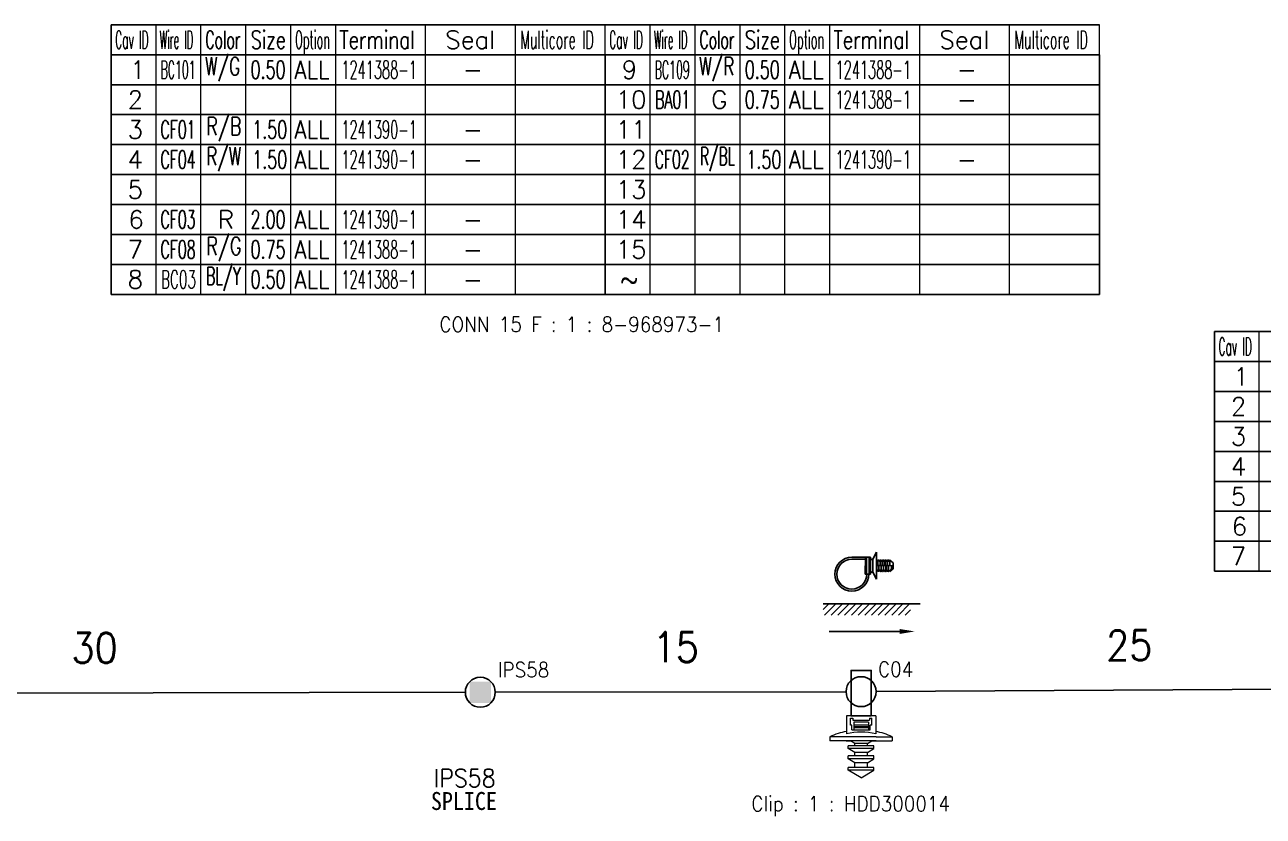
# Model space of a CAD drawing. Header units: inches. Extents: x 47316 to 59086, y 3141 to 11743.
# Drawn here: x 51685.7 to 51892.4, y 8602.1 to 8734.2 of the extents above; entities that cross this region are included whole.
import ezdxf

# ---------------------------------------------------------------- set-up
doc = ezdxf.new("R2010")
doc.units = ezdxf.units.IN
doc.header["$MEASUREMENT"] = 0
doc.layers.add('0Filament', color=7, linetype='Continuous', lineweight=20)
doc.styles.get("Standard").update_dxf_attribs({"font": ''})
doc.styles.get('Standard').set_extended_font_data('SimSun')
doc.linetypes.add('_VH_OTCON', pattern='A,0.0001,[7,VeSys.shx,S=0.1,R=0,X=0,Y=0],-0.4,[7,VeSys.shx,S=0.1,R=0,X=0,Y=0],-0.4,["X",Standard,S=1,R=0,X=-0.5,Y=-0.5],-0.0001,[7,VeSys.shx,S=0.1,R=0,X=0,Y=0],-0.4', length=1.2002)

msp = doc.modelspace()

# ---------------------------------------------------------------- linework, layer by layer
at = {"color": 0, "linetype": 'Continuous', "lineweight": -2}
for p, q in [((51700.08, 8734.2), (51865.08, 8734.2)), ((51700.08, 8729.2), (51700.08, 8734.2)), ((51700.08, 8729.2), (51865.08, 8729.2)), ((51884.28, 8683), (51966.78, 8683)), ((51884.28, 8678), (51884.28, 8683)), ((51884.28, 8678), (51966.78, 8678))]:
    msp.add_line(p, q, dxfattribs=at)
at = {"color": 7, "linetype": 'Continuous', "lineweight": 15}
for p, q in [((51707.58, 8729.2), (51707.58, 8734.2)), ((51715.08, 8729.2), (51715.08, 8734.2)), ((51722.58, 8729.2), (51722.58, 8734.2)), ((51730.08, 8729.2), (51730.08, 8734.2)), ((51737.58, 8729.2), (51737.58, 8734.2)), ((51752.58, 8729.2), (51752.58, 8734.2)), ((51767.58, 8729.2), (51767.58, 8734.2)), ((51782.58, 8729.2), (51782.58, 8734.2)), ((51790.08, 8729.2), (51790.08, 8734.2)), ((51797.58, 8729.2), (51797.58, 8734.2)), ((51805.08, 8729.2), (51805.08, 8734.2)), ((51812.58, 8729.2), (51812.58, 8734.2)), ((51820.08, 8729.2), (51820.08, 8734.2)), ((51835.08, 8729.2), (51835.08, 8734.2)), ((51850.08, 8729.2), (51850.08, 8734.2)), ((51865.08, 8729.2), (51865.08, 8734.2)), ((51891.78, 8678), (51891.78, 8683))]:
    msp.add_line(p, q, dxfattribs=at)
at = {"color": 102, "linetype": 'Continuous', "lineweight": 15}
for p, q in [((51707.58, 8724.2), (51707.58, 8729.2)), ((51715.08, 8724.2), (51715.08, 8729.2)), ((51722.58, 8724.2), (51722.58, 8729.2)), ((51730.08, 8724.2), (51730.08, 8729.2)), ((51737.58, 8724.2), (51737.58, 8729.2)), ((51752.58, 8724.2), (51752.58, 8729.2)), ((51767.58, 8724.2), (51767.58, 8729.2)), ((51790.08, 8724.2), (51790.08, 8729.2)), ((51797.58, 8724.2), (51797.58, 8729.2)), ((51805.08, 8724.2), (51805.08, 8729.2)), ((51812.58, 8724.2), (51812.58, 8729.2)), ((51820.08, 8724.2), (51820.08, 8729.2)), ((51835.08, 8724.2), (51835.08, 8729.2)), ((51850.08, 8724.2), (51850.08, 8729.2)), ((51707.58, 8719.2), (51707.58, 8724.2)), ((51715.08, 8719.2), (51715.08, 8724.2)), ((51722.58, 8719.2), (51722.58, 8724.2)), ((51730.08, 8719.2), (51730.08, 8724.2)), ((51737.58, 8719.2), (51737.58, 8724.2)), ((51752.58, 8719.2), (51752.58, 8724.2)), ((51767.58, 8719.2), (51767.58, 8724.2)), ((51790.08, 8719.2), (51790.08, 8724.2)), ((51797.58, 8719.2), (51797.58, 8724.2)), ((51805.08, 8719.2), (51805.08, 8724.2)), ((51812.58, 8719.2), (51812.58, 8724.2)), ((51820.08, 8719.2), (51820.08, 8724.2)), ((51835.08, 8719.2), (51835.08, 8724.2)), ((51850.08, 8719.2), (51850.08, 8724.2)), ((51707.58, 8714.2), (51707.58, 8719.2)), ((51715.08, 8714.2), (51715.08, 8719.2)), ((51722.58, 8714.2), (51722.58, 8719.2)), ((51730.08, 8714.2), (51730.08, 8719.2)), ((51737.58, 8714.2), (51737.58, 8719.2)), ((51752.58, 8714.2), (51752.58, 8719.2)), ((51767.58, 8714.2), (51767.58, 8719.2)), ((51790.08, 8714.2), (51790.08, 8719.2)), ((51797.58, 8714.2), (51797.58, 8719.2)), ((51805.08, 8714.2), (51805.08, 8719.2)), ((51812.58, 8714.2), (51812.58, 8719.2)), ((51820.08, 8714.2), (51820.08, 8719.2)), ((51835.08, 8714.2), (51835.08, 8719.2)), ((51850.08, 8714.2), (51850.08, 8719.2)), ((51707.58, 8709.2), (51707.58, 8714.2)), ((51715.08, 8709.2), (51715.08, 8714.2)), ((51722.58, 8709.2), (51722.58, 8714.2)), ((51730.08, 8709.2), (51730.08, 8714.2)), ((51737.58, 8709.2), (51737.58, 8714.2)), ((51752.58, 8709.2), (51752.58, 8714.2)), ((51767.58, 8709.2), (51767.58, 8714.2)), ((51790.08, 8709.2), (51790.08, 8714.2)), ((51797.58, 8709.2), (51797.58, 8714.2)), ((51805.08, 8709.2), (51805.08, 8714.2)), ((51812.58, 8709.2), (51812.58, 8714.2)), ((51820.08, 8709.2), (51820.08, 8714.2)), ((51835.08, 8709.2), (51835.08, 8714.2)), ((51850.08, 8709.2), (51850.08, 8714.2)), ((51707.58, 8704.2), (51707.58, 8709.2)), ((51715.08, 8704.2), (51715.08, 8709.2)), ((51722.58, 8704.2), (51722.58, 8709.2)), ((51730.08, 8704.2), (51730.08, 8709.2)), ((51737.58, 8704.2), (51737.58, 8709.2)), ((51752.58, 8704.2), (51752.58, 8709.2)), ((51767.58, 8704.2), (51767.58, 8709.2)), ((51790.08, 8704.2), (51790.08, 8709.2)), ((51797.58, 8704.2), (51797.58, 8709.2)), ((51805.08, 8704.2), (51805.08, 8709.2)), ((51812.58, 8704.2), (51812.58, 8709.2)), ((51820.08, 8704.2), (51820.08, 8709.2)), ((51835.08, 8704.2), (51835.08, 8709.2)), ((51850.08, 8704.2), (51850.08, 8709.2)), ((51707.58, 8699.2), (51707.58, 8704.2)), ((51715.08, 8699.2), (51715.08, 8704.2)), ((51722.58, 8699.2), (51722.58, 8704.2)), ((51730.08, 8699.2), (51730.08, 8704.2)), ((51737.58, 8699.2), (51737.58, 8704.2)), ((51752.58, 8699.2), (51752.58, 8704.2)), ((51767.58, 8699.2), (51767.58, 8704.2)), ((51790.08, 8699.2), (51790.08, 8704.2)), ((51797.58, 8699.2), (51797.58, 8704.2)), ((51805.08, 8699.2), (51805.08, 8704.2)), ((51812.58, 8699.2), (51812.58, 8704.2)), ((51820.08, 8699.2), (51820.08, 8704.2)), ((51835.08, 8699.2), (51835.08, 8704.2)), ((51850.08, 8699.2), (51850.08, 8704.2)), ((51707.58, 8694.2), (51707.58, 8699.2)), ((51715.08, 8694.2), (51715.08, 8699.2)), ((51722.58, 8694.2), (51722.58, 8699.2)), ((51730.08, 8694.2), (51730.08, 8699.2)), ((51737.58, 8694.2), (51737.58, 8699.2)), ((51752.58, 8694.2), (51752.58, 8699.2)), ((51767.58, 8694.2), (51767.58, 8699.2)), ((51790.08, 8694.2), (51790.08, 8699.2)), ((51797.58, 8694.2), (51797.58, 8699.2)), ((51805.08, 8694.2), (51805.08, 8699.2)), ((51812.58, 8694.2), (51812.58, 8699.2)), ((51820.08, 8694.2), (51820.08, 8699.2)), ((51835.08, 8694.2), (51835.08, 8699.2)), ((51850.08, 8694.2), (51850.08, 8699.2)), ((51707.58, 8689.2), (51707.58, 8694.2)), ((51715.08, 8689.2), (51715.08, 8694.2)), ((51722.58, 8689.2), (51722.58, 8694.2)), ((51730.08, 8689.2), (51730.08, 8694.2)), ((51737.58, 8689.2), (51737.58, 8694.2)), ((51752.58, 8689.2), (51752.58, 8694.2)), ((51767.58, 8689.2), (51767.58, 8694.2)), ((51790.08, 8689.2), (51790.08, 8694.2)), ((51797.58, 8689.2), (51797.58, 8694.2)), ((51805.08, 8689.2), (51805.08, 8694.2)), ((51812.58, 8689.2), (51812.58, 8694.2)), ((51820.08, 8689.2), (51820.08, 8694.2)), ((51835.08, 8689.2), (51835.08, 8694.2)), ((51850.08, 8689.2), (51850.08, 8694.2)), ((51891.78, 8673), (51891.78, 8678)), ((51891.78, 8668), (51891.78, 8673)), ((51891.78, 8663), (51891.78, 8668)), ((51891.78, 8658), (51891.78, 8663)), ((51891.78, 8653), (51891.78, 8658)), ((51891.78, 8648), (51891.78, 8653)), ((51891.78, 8643), (51891.78, 8648))]:
    msp.add_line(p, q, dxfattribs=at)
at = {"color": 0, "linetype": 'ByBlock', "lineweight": -2, "ltscale": 0.225}
for p, q in [((51826, 8645.33, 0), (51823.75, 8645.34, 0)), ((51826, 8645.01, 0), (51823.75, 8645.01, 0))]:
    msp.add_line(p, q, dxfattribs=at)
at = {"color": 0, "linetype": 'ByBlock', "lineweight": -2, "ltscale": 0.28}
for p, q in [((51825.99, 8642.53, 0), (51826, 8645.33, 0)), ((51826.2, 8642.53, 0), (51826.21, 8645.33, 0)), ((51826.66, 8642.53, 0), (51826.66, 8645.33, 0)), ((51826.87, 8642.53, 0), (51826.87, 8645.33, 0))]:
    msp.add_line(p, q, dxfattribs=at)
at = {"color": 0, "linetype": 'ByBlock', "lineweight": -2, "ltscale": 0.020837}
for p, q in [((51826.21, 8645.33, 0), (51826, 8645.33, 0)), ((51826.87, 8645.33, 0), (51826.66, 8645.33, 0)), ((51826.2, 8642.53, 0), (51825.99, 8642.53, 0)), ((51826.87, 8642.53, 0), (51826.66, 8642.53, 0))]:
    msp.add_line(p, q, dxfattribs=at)
at = {"color": 0, "linetype": 'ByBlock', "lineweight": -2, "ltscale": 0.045825}
for p, q in [((51826.66, 8645.33, 0), (51826.21, 8645.33, 0)), ((51826.66, 8642.53, 0), (51826.2, 8642.53, 0))]:
    msp.add_line(p, q, dxfattribs=at)
at = {"color": 0, "linetype": 'ByBlock', "lineweight": -2, "ltscale": 0.130887}
for p, q in [((51827.25, 8645.03, 0), (51827.87, 8646.18, 0)), ((51827.24, 8642.83, 0), (51827.86, 8641.68, 0))]:
    msp.add_line(p, q, dxfattribs=at)
at = {"color": 0, "linetype": 'ByBlock', "lineweight": -2, "ltscale": 0.422456}
msp.add_line((51827.87, 8646.18, 0), (51827.87, 8641.96, 0), dxfattribs=at)
at = {"color": 0, "linetype": 'ByBlock', "lineweight": -2, "ltscale": 0.01875}
for p, q in [((51826.87, 8644.95, 0), (51827.06, 8644.95, 0)), ((51827.25, 8645.03, 0), (51827.06, 8645.03, 0)), ((51826.87, 8642.92, 0), (51827.05, 8642.92, 0)), ((51826.87, 8642.92, 0), (51827.05, 8642.92, 0)), ((51827.24, 8642.83, 0), (51827.05, 8642.83, 0))]:
    msp.add_line(p, q, dxfattribs=at)
at = {"color": 0, "linetype": 'ByBlock', "lineweight": -2, "ltscale": 0.008542}
for p, q in [((51827.06, 8645.03, 0), (51827.06, 8644.95, 0)), ((51827.05, 8642.92, 0), (51827.05, 8642.83, 0))]:
    msp.add_line(p, q, dxfattribs=at)
at = {"color": 0, "linetype": 'ByBlock', "lineweight": -2, "ltscale": 0.206534}
msp.add_line((51827.25, 8645.03, 0), (51827.24, 8642.97, 0), dxfattribs=at)
at = {"color": 0, "linetype": 'ByBlock', "lineweight": -2, "ltscale": 0.026545}
msp.add_line((51828.07, 8644.69, 0), (51827.87, 8644.87, 0), dxfattribs=at)
at = {"color": 0, "linetype": 'ByBlock', "lineweight": -2, "ltscale": 0.034243}
msp.add_line((51827.87, 8644.78, 0), (51828.07, 8644.5, 0), dxfattribs=at)
at = {"color": 0, "linetype": 'ByBlock', "lineweight": -2, "ltscale": 0.02}
msp.add_line((51827.87, 8644.43, 0), (51828.07, 8644.43, 0), dxfattribs=at)
at = {"color": 0, "linetype": 'ByBlock', "lineweight": -2, "ltscale": 0.035001}
msp.add_line((51828.22, 8643.93, 0), (51827.87, 8643.93, 0), dxfattribs=at)
at = {"color": 0, "linetype": 'ByBlock', "lineweight": -2, "ltscale": 0.046455}
msp.add_line((51828.22, 8643.3, 0), (51827.87, 8642.99, 0), dxfattribs=at)
at = {"color": 0, "linetype": 'ByBlock', "lineweight": -2, "ltscale": 0.0925}
for p, q in [((51828.07, 8643.93, 0), (51828.07, 8644.85, 0)), ((51828.22, 8643, 0), (51828.22, 8643.93, 0)), ((51828.47, 8643.93, 0), (51828.47, 8644.85, 0)), ((51828.62, 8643, 0), (51828.62, 8643.93, 0)), ((51828.87, 8643.93, 0), (51828.87, 8644.85, 0)), ((51829.02, 8643, 0), (51829.02, 8643.93, 0)), ((51829.27, 8643.93, 0), (51829.27, 8644.85, 0)), ((51829.42, 8643, 0), (51829.42, 8643.93, 0)), ((51829.67, 8643.93, 0), (51829.67, 8644.85, 0)), ((51829.82, 8643, 0), (51829.82, 8643.93, 0)), ((51830.07, 8643.93, 0), (51830.07, 8644.85, 0))]:
    msp.add_line(p, q, dxfattribs=at)
at = {"color": 0, "linetype": 'ByBlock', "lineweight": -2, "ltscale": 0.004144}
for p, q in [((51828.07, 8643.93, 0), (51828.11, 8643.93, 0)), ((51828.62, 8643.93, 0), (51828.66, 8643.93, 0)), ((51828.87, 8643.93, 0), (51828.91, 8643.93, 0)), ((51829.02, 8643.93, 0), (51829.06, 8643.93, 0)), ((51829.27, 8643.93, 0), (51829.31, 8643.93, 0)), ((51829.42, 8643.93, 0), (51829.46, 8643.93, 0)), ((51829.82, 8643.93, 0), (51829.86, 8643.93, 0)), ((51830.07, 8643.93, 0), (51830.11, 8643.93, 0))]:
    msp.add_line(p, q, dxfattribs=at)
at = {"color": 0, "linetype": 'ByBlock', "lineweight": -2, "ltscale": 0.024877}
for p, q in [((51828.22, 8643.22, 0), (51828.07, 8643.02, 0)), ((51828.62, 8643.22, 0), (51828.47, 8643.02, 0)), ((51829.42, 8643.22, 0), (51829.27, 8643.02, 0)), ((51829.82, 8643.22, 0), (51829.67, 8643.02, 0))]:
    msp.add_line(p, q, dxfattribs=at)
at = {"color": 0, "linetype": 'ByBlock', "lineweight": -2, "ltscale": 0.015256}
for p, q in [((51828.07, 8643.17, 0), (51828.07, 8643.02, 0)), ((51828.47, 8643.17, 0), (51828.47, 8643.02, 0)), ((51828.87, 8643.17, 0), (51828.87, 8643.02, 0)), ((51829.27, 8643.17, 0), (51829.27, 8643.02, 0)), ((51829.67, 8643.17, 0), (51829.67, 8643.02, 0)), ((51830.07, 8643.17, 0), (51830.07, 8643.01, 0))]:
    msp.add_line(p, q, dxfattribs=at)
at = {"color": 0, "linetype": 'ByBlock', "lineweight": -2, "ltscale": 0.016319}
for p, q in [((51828.07, 8643, 0), (51828.07, 8643.17, 0)), ((51828.47, 8643, 0), (51828.47, 8643.17, 0)), ((51828.87, 8643, 0), (51828.87, 8643.17, 0)), ((51829.27, 8643, 0), (51829.27, 8643.17, 0)), ((51829.67, 8643, 0), (51829.67, 8643.16, 0)), ((51830.07, 8643, 0), (51830.07, 8643.16, 0))]:
    msp.add_line(p, q, dxfattribs=at)
at = {"color": 0, "linetype": 'ByBlock', "lineweight": -2, "ltscale": 0.094383}
for p, q in [((51828.11, 8643.93, 0), (51828.11, 8644.87, 0)), ((51828.26, 8642.99, 0), (51828.26, 8643.93, 0)), ((51828.51, 8643.93, 0), (51828.51, 8644.87, 0)), ((51828.66, 8642.98, 0), (51828.66, 8643.93, 0)), ((51828.91, 8643.93, 0), (51828.91, 8644.87, 0)), ((51829.06, 8642.98, 0), (51829.06, 8643.93, 0)), ((51829.31, 8643.93, 0), (51829.31, 8644.87, 0)), ((51829.46, 8642.98, 0), (51829.46, 8643.93, 0)), ((51829.71, 8643.93, 0), (51829.71, 8644.87, 0)), ((51829.86, 8642.98, 0), (51829.86, 8643.93, 0)), ((51830.11, 8643.93, 0), (51830.11, 8644.87, 0))]:
    msp.add_line(p, q, dxfattribs=at)
at = {"color": 0, "linetype": 'ByBlock', "lineweight": -2, "ltscale": 0.031825}
for p, q in [((51828.35, 8644.66, 0), (51828.11, 8644.87, 0)), ((51829.15, 8644.66, 0), (51828.91, 8644.87, 0)), ((51829.55, 8644.66, 0), (51829.31, 8644.87, 0))]:
    msp.add_line(p, q, dxfattribs=at)
at = {"color": 0, "linetype": 'ByBlock', "lineweight": -2, "ltscale": 0.010857}
for p, q in [((51828.22, 8643.93, 0), (51828.11, 8643.93, 0)), ((51828.62, 8643.93, 0), (51828.51, 8643.93, 0)), ((51829.42, 8643.93, 0), (51829.31, 8643.93, 0)), ((51829.82, 8643.93, 0), (51829.71, 8643.93, 0))]:
    msp.add_line(p, q, dxfattribs=at)
at = {"color": 0, "linetype": 'ByBlock', "lineweight": -2, "ltscale": 0.014409}
for p, q in [((51828.11, 8642.99, 0), (51828.22, 8643.08, 0)), ((51828.51, 8642.98, 0), (51828.62, 8643.08, 0)), ((51829.31, 8642.98, 0), (51829.42, 8643.08, 0)), ((51829.71, 8642.98, 0), (51829.82, 8643.08, 0))]:
    msp.add_line(p, q, dxfattribs=at)
at = {"color": 0, "linetype": 'ByBlock', "lineweight": -2, "ltscale": 0.007573}
for p, q in [((51828.22, 8644.78, 0), (51828.22, 8644.85, 0)), ((51828.62, 8644.78, 0), (51828.62, 8644.85, 0)), ((51829.02, 8644.78, 0), (51829.02, 8644.85, 0)), ((51829.42, 8644.78, 0), (51829.42, 8644.85, 0)), ((51829.82, 8644.78, 0), (51829.82, 8644.85, 0))]:
    msp.add_line(p, q, dxfattribs=at)
at = {"color": 0, "linetype": 'ByBlock', "lineweight": -2, "ltscale": 0.004143}
for p, q in [((51828.22, 8643.93, 0), (51828.26, 8643.93, 0)), ((51828.47, 8643.93, 0), (51828.51, 8643.93, 0)), ((51829.67, 8643.93, 0), (51829.71, 8643.93, 0))]:
    msp.add_line(p, q, dxfattribs=at)
at = {"color": 0, "linetype": 'ByBlock', "lineweight": -2, "ltscale": 0.00652}
for p, q in [((51828.23, 8644.84, 0), (51828.23, 8644.77, 0)), ((51828.63, 8644.84, 0), (51828.63, 8644.77, 0)), ((51829.03, 8644.84, 0), (51829.03, 8644.77, 0)), ((51829.43, 8644.84, 0), (51829.43, 8644.77, 0)), ((51829.83, 8644.84, 0), (51829.83, 8644.77, 0))]:
    msp.add_line(p, q, dxfattribs=at)
at = {"color": 0, "linetype": 'ByBlock', "lineweight": -2, "ltscale": 0.021661}
for p, q in [((51828.23, 8644.84, 0), (51828.35, 8644.66, 0)), ((51829.03, 8644.84, 0), (51829.15, 8644.66, 0)), ((51829.43, 8644.84, 0), (51829.55, 8644.66, 0)), ((51829.83, 8644.84, 0), (51829.95, 8644.66, 0))]:
    msp.add_line(p, q, dxfattribs=at)
at = {"color": 0, "linetype": 'ByBlock', "lineweight": -2, "ltscale": 0.027682}
msp.add_line((51828.47, 8644.69, 0), (51828.26, 8644.87, 0), dxfattribs=at)
at = {"color": 0, "linetype": 'ByBlock', "lineweight": -2, "ltscale": 0.035857}
for p, q in [((51828.62, 8643.93, 0), (51828.26, 8643.93, 0)), ((51829.42, 8643.93, 0), (51829.06, 8643.93, 0))]:
    msp.add_line(p, q, dxfattribs=at)
at = {"color": 0, "linetype": 'ByBlock', "lineweight": -2, "ltscale": 0.047591}
for p, q in [((51828.62, 8643.3, 0), (51828.26, 8642.99, 0)), ((51829.42, 8643.3, 0), (51829.06, 8642.98, 0))]:
    msp.add_line(p, q, dxfattribs=at)
at = {"color": 0, "linetype": 'ByBlock', "lineweight": -2, "ltscale": 0.015766}
for p, q in [((51828.47, 8644.56, 0), (51828.35, 8644.66, 0)), ((51829.67, 8644.56, 0), (51829.55, 8644.66, 0))]:
    msp.add_line(p, q, dxfattribs=at)
at = {"color": 0, "linetype": 'ByBlock', "lineweight": -2, "ltscale": 0.031826}
for p, q in [((51828.75, 8644.66, 0), (51828.51, 8644.87, 0)), ((51829.95, 8644.66, 0), (51829.71, 8644.87, 0))]:
    msp.add_line(p, q, dxfattribs=at)
at = {"color": 0, "linetype": 'ByBlock', "lineweight": -2, "ltscale": 0.021662}
msp.add_line((51828.63, 8644.84, 0), (51828.75, 8644.66, 0), dxfattribs=at)
at = {"color": 0, "linetype": 'ByBlock', "lineweight": -2, "ltscale": 0.027681}
for p, q in [((51828.87, 8644.69, 0), (51828.66, 8644.87, 0)), ((51829.27, 8644.69, 0), (51829.06, 8644.87, 0)), ((51829.67, 8644.69, 0), (51829.46, 8644.87, 0)), ((51830.07, 8644.69, 0), (51829.86, 8644.87, 0))]:
    msp.add_line(p, q, dxfattribs=at)
at = {"color": 0, "linetype": 'ByBlock', "lineweight": -2, "ltscale": 0.035855}
for p, q in [((51829.02, 8643.93, 0), (51828.66, 8643.93, 0)), ((51829.82, 8643.93, 0), (51829.46, 8643.93, 0))]:
    msp.add_line(p, q, dxfattribs=at)
at = {"color": 0, "linetype": 'ByBlock', "lineweight": -2, "ltscale": 0.04759}
for p, q in [((51829.02, 8643.3, 0), (51828.66, 8642.98, 0)), ((51829.82, 8643.29, 0), (51829.46, 8642.98, 0))]:
    msp.add_line(p, q, dxfattribs=at)
at = {"color": 0, "linetype": 'ByBlock', "lineweight": -2, "ltscale": 0.015765}
for p, q in [((51828.87, 8644.56, 0), (51828.75, 8644.66, 0)), ((51829.27, 8644.56, 0), (51829.15, 8644.66, 0)), ((51830.07, 8644.56, 0), (51829.95, 8644.66, 0))]:
    msp.add_line(p, q, dxfattribs=at)
at = {"color": 0, "linetype": 'ByBlock', "lineweight": -2, "ltscale": 0.024878}
msp.add_line((51829.02, 8643.22, 0), (51828.87, 8643.02, 0), dxfattribs=at)
at = {"color": 0, "linetype": 'ByBlock', "lineweight": -2, "ltscale": 0.010855}
msp.add_line((51829.02, 8643.93, 0), (51828.91, 8643.93, 0), dxfattribs=at)
at = {"color": 0, "linetype": 'ByBlock', "lineweight": -2, "ltscale": 0.014408}
msp.add_line((51828.91, 8642.98, 0), (51829.02, 8643.08, 0), dxfattribs=at)
at = {"color": 0, "linetype": 'ByBlock', "lineweight": -2, "ltscale": 0.050856}
for p, q in [((51830.37, 8643.92, 0), (51829.86, 8643.93, 0)), ((51830.62, 8643.92, 0), (51830.11, 8643.93, 0))]:
    msp.add_line(p, q, dxfattribs=at)
at = {"color": 0, "linetype": 'ByBlock', "lineweight": -2, "ltscale": 0.0675}
for p, q in [((51830.37, 8643.42, 0), (51829.86, 8642.98, 0)), ((51830.62, 8644.42, 0), (51830.11, 8644.87, 0)), ((51830.11, 8642.98, 0), (51830.62, 8643.42, 0))]:
    msp.add_line(p, q, dxfattribs=at)
at = {"color": 0, "linetype": 'ByBlock', "lineweight": -2, "ltscale": 0.050559}
msp.add_line((51830.37, 8643.42, 0), (51830.07, 8643.01, 0), dxfattribs=at)
at = {"color": 0, "linetype": 'ByBlock', "lineweight": -2, "ltscale": 0.05}
for p, q in [((51830.37, 8643.42, 0), (51830.37, 8643.92, 0)), ((51830.62, 8643.92, 0), (51830.62, 8644.42, 0)), ((51830.62, 8643.42, 0), (51830.62, 8643.92, 0))]:
    msp.add_line(p, q, dxfattribs=at)
at = {"color": 0, "linetype": 'ByBlock', "lineweight": -2, "ltscale": 0.025}
msp.add_line((51830.37, 8643.42, 0), (51830.62, 8643.42, 0), dxfattribs=at)
at = {"color": 0, "linetype": 'ByBlock', "lineweight": -2, "ltscale": 0.0025}
for p, q in [((51826.24, 8642.51, 0), (51826.24, 8642.53, 0)), ((51826.57, 8642.51, 0), (51826.57, 8642.53, 0))]:
    msp.add_line(p, q, dxfattribs=at)
at = {"color": 0, "linetype": 'ByBlock', "lineweight": -2, "ltscale": 0.013466}
msp.add_line((51827.24, 8642.97, 0), (51827.24, 8642.83, 0), dxfattribs=at)
at = {"color": 0, "linetype": 'ByBlock', "lineweight": -2, "ltscale": 0.027544}
msp.add_line((51827.87, 8641.96, 0), (51827.86, 8641.68, 0), dxfattribs=at)
at = {"color": 0, "lineweight": -2}
for p, q in [((51818.97, 8636.6, 0), (51819.93, 8637.56, 0)), ((51818.97, 8637.56, 0), (51835.16, 8637.56, 0)), ((51819.18, 8635.68, 0), (51821.05, 8637.56, 0)), ((51820.3, 8635.68, 0), (51822.18, 8637.56, 0)), ((51821.42, 8635.68, 0), (51823.3, 8637.56, 0)), ((51822.54, 8635.68, 0), (51824.42, 8637.56, 0)), ((51823.67, 8635.68, 0), (51825.54, 8637.56, 0)), ((51824.79, 8635.68, 0), (51826.67, 8637.56, 0)), ((51825.91, 8635.68, 0), (51827.79, 8637.56, 0)), ((51827.03, 8635.68, 0), (51828.91, 8637.56, 0)), ((51828.16, 8635.68, 0), (51830.03, 8637.56, 0)), ((51829.28, 8635.68, 0), (51831.16, 8637.56, 0)), ((51830.4, 8635.68, 0), (51832.28, 8637.56, 0)), ((51831.52, 8635.68, 0), (51833.4, 8637.56, 0)), ((51832.65, 8635.68, 0), (51833.52, 8636.55, 0))]:
    msp.add_line(p, q, dxfattribs=at)
at = {"color": 7, "lineweight": -2}
msp.add_line((51831.73, 8632.95), (51819.98, 8632.95), dxfattribs=at)
at = {"color": 0, "linetype": '_VH_OTCON', "lineweight": -2, "ltscale": 5}
for p, q in [((51635, 8622.6), (51759.22, 8622.79)), ((51822.79, 8622.89), (51764.22, 8622.8)), ((51827.79, 8622.91), (51911.99, 8623.37))]:
    msp.add_line(p, q, dxfattribs=at)
at = {"color": 0, "linetype": 'Continuous', "lineweight": -2}
for points in [[(51700.08, 8724.2), (51700.08, 8729.2), (51782.58, 8729.2), (51782.58, 8724.2)], [(51782.58, 8724.2), (51782.58, 8729.2), (51865.08, 8729.2), (51865.08, 8724.2)], [(51700.08, 8719.2), (51700.08, 8724.2), (51782.58, 8724.2), (51782.58, 8719.2)], [(51782.58, 8719.2), (51782.58, 8724.2), (51865.08, 8724.2), (51865.08, 8719.2)], [(51700.08, 8714.2), (51700.08, 8719.2), (51782.58, 8719.2), (51782.58, 8714.2)], [(51782.58, 8714.2), (51782.58, 8719.2), (51865.08, 8719.2), (51865.08, 8714.2)], [(51700.08, 8709.2), (51700.08, 8714.2), (51782.58, 8714.2), (51782.58, 8709.2)], [(51782.58, 8709.2), (51782.58, 8714.2), (51865.08, 8714.2), (51865.08, 8709.2)], [(51700.08, 8704.2), (51700.08, 8709.2), (51782.58, 8709.2), (51782.58, 8704.2)], [(51782.58, 8704.2), (51782.58, 8709.2), (51865.08, 8709.2), (51865.08, 8704.2)], [(51700.08, 8699.2), (51700.08, 8704.2), (51782.58, 8704.2), (51782.58, 8699.2)], [(51782.58, 8699.2), (51782.58, 8704.2), (51865.08, 8704.2), (51865.08, 8699.2)], [(51700.08, 8694.2), (51700.08, 8699.2), (51782.58, 8699.2), (51782.58, 8694.2)], [(51782.58, 8694.2), (51782.58, 8699.2), (51865.08, 8699.2), (51865.08, 8694.2)], [(51700.08, 8689.2), (51700.08, 8694.2), (51782.58, 8694.2), (51782.58, 8689.2)], [(51782.58, 8689.2), (51782.58, 8694.2), (51865.08, 8694.2), (51865.08, 8689.2)], [(51884.28, 8673), (51884.28, 8678), (51966.78, 8678), (51966.78, 8673)], [(51884.28, 8668), (51884.28, 8673), (51966.78, 8673), (51966.78, 8668)], [(51884.28, 8663), (51884.28, 8668), (51966.78, 8668), (51966.78, 8663)], [(51884.28, 8658), (51884.28, 8663), (51966.78, 8663), (51966.78, 8658)], [(51884.28, 8653), (51884.28, 8658), (51966.78, 8658), (51966.78, 8653)], [(51884.28, 8648), (51884.28, 8653), (51966.78, 8653), (51966.78, 8648)], [(51884.28, 8643), (51884.28, 8648), (51966.78, 8648), (51966.78, 8643)]]:
    msp.add_lwpolyline(points, close=True, dxfattribs=at)
at = {"color": 0}
msp.add_lwpolyline([(51826.98, 8618.84), (51823.61, 8618.84), (51823.61, 8626.44), (51826.98, 8626.44)], close=True, dxfattribs=at)
at = {"color": 0, "linetype": 'Continuous', "lineweight": -2}
for centre in [(51761.72, 8622.8), (51825.29, 8622.9)]:
    msp.add_circle(centre, 2.5, dxfattribs=at)
at = {"color": 0, "linetype": 'ByBlock', "lineweight": -2}
for centre, radius, start, end in [((51823.74, 8642.51, 0), 2.83, 89.8786, 359.8786), ((51823.74, 8642.51, 0), 2.5, 89.8786, 359.8786), ((51828.1, 8644.85, 0), 0.025, 48.7665, 179.8786), ((51828.25, 8644.85, 0), 0.025, 48.7665, 179.8786), ((51828.25, 8644.85, 0), 0.025, 179.8786, 215.6147), ((51828.5, 8644.85, 0), 0.025, 48.7665, 179.8786), ((51828.65, 8644.85, 0), 0.025, 48.7665, 179.8786), ((51828.65, 8644.85, 0), 0.025, 179.8786, 215.6147), ((51828.9, 8644.85, 0), 0.025, 48.7665, 179.8786), ((51829.05, 8644.85, 0), 0.025, 48.7665, 179.8786), ((51829.05, 8644.85, 0), 0.025, 179.8786, 215.6147), ((51829.3, 8644.85, 0), 0.025, 48.7665, 179.8786), ((51829.45, 8644.85, 0), 0.025, 48.7665, 179.8786), ((51829.45, 8644.85, 0), 0.025, 179.8786, 215.6147), ((51829.7, 8644.85, 0), 0.025, 48.7665, 179.8786), ((51829.85, 8644.85, 0), 0.025, 48.7665, 179.8786), ((51829.85, 8644.85, 0), 0.025, 179.8786, 215.6147), ((51830.1, 8644.85, 0), 0.025, 48.7665, 179.8786), ((51828.09, 8643, 0), 0.025, 144.1432, 179.8786), ((51828.09, 8643, 0), 0.025, 179.8786, 310.9901), ((51828.24, 8643, 0), 0.025, 179.8786, 310.9907), ((51828.49, 8643, 0), 0.025, 144.1432, 179.8786), ((51828.49, 8643, 0), 0.025, 179.8786, 310.9901), ((51828.64, 8643, 0), 0.025, 179.8786, 310.9907), ((51828.89, 8643, 0), 0.025, 144.1432, 179.8786), ((51828.89, 8643, 0), 0.025, 179.8786, 310.9901), ((51829.04, 8643, 0), 0.025, 179.8786, 310.9907), ((51829.29, 8643, 0), 0.025, 144.1432, 179.8786), ((51829.29, 8643, 0), 0.025, 179.8786, 310.9901), ((51829.44, 8643, 0), 0.025, 179.8786, 310.9907), ((51829.69, 8643, 0), 0.025, 144.1432, 179.8786), ((51829.69, 8643, 0), 0.025, 179.8786, 310.9901), ((51829.84, 8643, 0), 0.025, 179.8786, 310.9907), ((51830.09, 8643, 0), 0.025, 144.1432, 179.8786), ((51830.09, 8643, 0), 0.025, 179.8786, 310.9901)]:
    msp.add_arc(centre, radius, start, end, dxfattribs=at)
at = {"color": 7, "lineweight": -2}
msp.add_solid([(51831.73, 8633.36), (51834.23, 8632.95), (51831.73, 8632.53)], dxfattribs=at)
at = {"color": 0, "linetype": 'Continuous', "lineweight": -2, "extrusion": (0, 0, -1)}
msp.add_solid([(-51759.96, 8624.56), (-51759.96, 8621.03), (-51763.49, 8624.56), (-51763.49, 8621.03)], dxfattribs=at)
at = {"layer": '0Filament', "color": 0, "lineweight": 9, "ltscale": 0.13}
for p, q in [((51823.61, 8622.9), (51823.61, 8622.02)), ((51826.98, 8622.9), (51826.98, 8622.02)), ((51823.61, 8622.02), (51823.61, 8618.84)), ((51826.98, 8622.02), (51826.98, 8618.84))]:
    msp.add_line(p, q, dxfattribs=at)
at = {"layer": '0Filament', "color": 0, "lineweight": 9, "ltscale": 0.121317}
for p, q in [((51822.85, 8618.84), (51822.85, 8615.88)), ((51827.74, 8618.84), (51827.74, 8615.88))]:
    msp.add_line(p, q, dxfattribs=at)
at = {"layer": '0Filament', "color": 0, "lineweight": 9, "ltscale": 0.2}
msp.add_line((51827.74, 8618.84), (51822.85, 8618.84), dxfattribs=at)
at = {"layer": '0Filament', "color": 0, "lineweight": 9, "ltscale": 0.047501}
for p, q in [((51823.52, 8617.32), (51823.52, 8618.48)), ((51827.07, 8617.32), (51827.07, 8618.48))]:
    msp.add_line(p, q, dxfattribs=at)
at = {"layer": '0Filament', "color": 0, "lineweight": 9, "ltscale": 0.014999}
msp.add_line((51823.52, 8618.48), (51823.89, 8618.48), dxfattribs=at)
at = {"layer": '0Filament', "color": 0, "lineweight": 9, "ltscale": 0.0125}
for p, q in [((51823.89, 8618.48), (51823.89, 8618.17)), ((51826.7, 8618.48), (51826.7, 8618.17)), ((51824.07, 8617.32), (51824.07, 8617.01)), ((51826.52, 8617.32), (51826.52, 8617.01))]:
    msp.add_line(p, q, dxfattribs=at)
at = {"layer": '0Filament', "color": 0, "lineweight": 9, "ltscale": 0.015002}
msp.add_line((51826.7, 8618.48), (51827.07, 8618.48), dxfattribs=at)
at = {"layer": '0Filament', "color": 0, "lineweight": 9, "ltscale": 0.010001}
for p, q in [((51823.77, 8617.32), (51823.52, 8617.32)), ((51827.07, 8617.32), (51826.82, 8617.32))]:
    msp.add_line(p, q, dxfattribs=at)
at = {"layer": '0Filament', "color": 0, "lineweight": 9, "ltscale": 0.0325}
for p, q in [((51823.77, 8616.52), (51823.77, 8617.32)), ((51826.82, 8616.52), (51826.82, 8617.32))]:
    msp.add_line(p, q, dxfattribs=at)
at = {"layer": '0Filament', "color": 0, "lineweight": 9, "ltscale": 0.125}
msp.add_line((51823.77, 8616.52), (51826.82, 8616.52), dxfattribs=at)
at = {"layer": '0Filament', "color": 0, "lineweight": 9, "ltscale": 0.114999}
msp.add_line((51823.89, 8618.17), (51826.7, 8618.17), dxfattribs=at)
at = {"layer": '0Filament', "color": 0, "lineweight": 9, "ltscale": 0.1}
for p, q in [((51826.52, 8617.81), (51824.07, 8617.81)), ((51826.52, 8617.32), (51824.07, 8617.32)), ((51826.52, 8617.01), (51824.07, 8617.01)), ((51826.52, 8616.89), (51824.07, 8616.89)), ((51826.52, 8616.86), (51824.07, 8616.86))]:
    msp.add_line(p, q, dxfattribs=at)
at = {"layer": '0Filament', "color": 0, "lineweight": 9, "ltscale": 0.020001}
for p, q in [((51824.07, 8617.81), (51824.07, 8617.32)), ((51826.52, 8617.81), (51826.52, 8617.32))]:
    msp.add_line(p, q, dxfattribs=at)
at = {"layer": '0Filament', "color": 0, "lineweight": 9, "ltscale": 0.004785}
for p, q in [((51824.07, 8617.01), (51824.07, 8616.89)), ((51826.52, 8617.01), (51826.52, 8616.89))]:
    msp.add_line(p, q, dxfattribs=at)
at = {"layer": '0Filament', "color": 0, "lineweight": 9, "ltscale": 0.001228}
for p, q in [((51824.07, 8616.89), (51824.07, 8616.86)), ((51826.52, 8616.89), (51826.52, 8616.86))]:
    msp.add_line(p, q, dxfattribs=at)
at = {"layer": '0Filament', "color": 0, "lineweight": 9, "ltscale": 0.013986}
for p, q in [((51824.07, 8616.86), (51824.07, 8616.52)), ((51826.52, 8616.86), (51826.52, 8616.52))]:
    msp.add_line(p, q, dxfattribs=at)
at = {"layer": '0Filament', "color": 0, "lineweight": 9, "ltscale": 0.314377}
for p, q in [((51827.79, 8615.36), (51820.1, 8615.36)), ((51827.79, 8614.68), (51820.1, 8614.68))]:
    msp.add_line(p, q, dxfattribs=at)
at = {"layer": '0Filament', "color": 0, "lineweight": 9, "ltscale": 0.02778}
for p, q in [((51820.1, 8615.36), (51820.1, 8614.68)), ((51830.49, 8615.36), (51830.49, 8614.68))]:
    msp.add_line(p, q, dxfattribs=at)
at = {"layer": '0Filament', "color": 0, "lineweight": 9, "ltscale": 0.11062}
msp.add_line((51822.8, 8614.68), (51820.1, 8614.68), dxfattribs=at)
at = {"layer": '0Filament', "color": 0, "lineweight": 9, "ltscale": 0.0297}
msp.add_line((51822.8, 8614.68), (51823.53, 8614.68), dxfattribs=at)
at = {"layer": '0Filament', "color": 0, "lineweight": 9, "ltscale": 0.034036}
msp.add_line((51824.24, 8614.25), (51823.53, 8614.68), dxfattribs=at)
at = {"layer": '0Filament', "color": 0, "lineweight": 9, "ltscale": 0.063599}
for p, q in [((51825.8, 8614.25), (51824.24, 8614.25)), ((51825.8, 8612.75), (51824.24, 8612.75)), ((51825.8, 8611.03), (51824.24, 8611.03))]:
    msp.add_line(p, q, dxfattribs=at)
at = {"layer": '0Filament', "color": 0, "lineweight": 9, "ltscale": 0.016164}
for p, q in [((51824.24, 8613.86), (51824.24, 8614.25)), ((51826.35, 8613.86), (51826.35, 8614.25))]:
    msp.add_line(p, q, dxfattribs=at)
at = {"layer": '0Filament', "color": 0, "lineweight": 9, "ltscale": 0.022382}
for p, q in [((51826.35, 8614.25), (51825.8, 8614.25)), ((51826.35, 8612.75), (51825.8, 8612.75)), ((51826.35, 8611.03), (51825.8, 8611.03))]:
    msp.add_line(p, q, dxfattribs=at)
at = {"layer": '0Filament', "color": 0, "lineweight": 9, "ltscale": 0.034033}
msp.add_line((51826.35, 8614.25), (51827.06, 8614.68), dxfattribs=at)
at = {"layer": '0Filament', "color": 0, "lineweight": 9, "ltscale": 0.14032}
msp.add_line((51827.06, 8614.68), (51830.49, 8614.68), dxfattribs=at)
at = {"layer": '0Filament', "color": 0, "lineweight": 9, "ltscale": 0.110623}
for p, q in [((51827.79, 8615.36), (51830.49, 8615.36)), ((51827.79, 8614.68), (51830.49, 8614.68))]:
    msp.add_line(p, q, dxfattribs=at)
at = {"layer": '0Filament', "color": 0, "lineweight": 9, "ltscale": 0.129449}
for p, q in [((51826.32, 8613.86), (51823.15, 8613.86)), ((51826.32, 8613.4), (51823.15, 8613.4)), ((51826.32, 8612.17), (51823.15, 8612.17)), ((51826.32, 8611.69), (51823.15, 8611.69)), ((51826.32, 8610.24), (51823.15, 8610.24)), ((51826.32, 8609.8), (51823.15, 8609.8))]:
    msp.add_line(p, q, dxfattribs=at)
at = {"layer": '0Filament', "color": 0, "lineweight": 9, "ltscale": 0.018604}
for p, q in [((51823.15, 8613.4), (51823.15, 8613.86)), ((51827.43, 8613.4), (51827.43, 8613.86))]:
    msp.add_line(p, q, dxfattribs=at)
at = {"layer": '0Filament', "color": 0, "lineweight": 9, "ltscale": 0.051927}
for p, q in [((51824.24, 8612.75), (51823.15, 8613.4)), ((51826.35, 8612.75), (51827.43, 8613.4)), ((51824.24, 8611.03), (51823.15, 8611.69)), ((51826.35, 8611.03), (51827.43, 8611.69))]:
    msp.add_line(p, q, dxfattribs=at)
at = {"layer": '0Filament', "color": 0, "lineweight": 9, "ltscale": 0.019849}
for p, q in [((51823.15, 8611.69), (51823.15, 8612.17)), ((51827.43, 8611.69), (51827.43, 8612.17))]:
    msp.add_line(p, q, dxfattribs=at)
at = {"layer": '0Filament', "color": 0, "lineweight": 9, "ltscale": 0.023581}
for p, q in [((51824.24, 8612.17), (51824.24, 8612.75)), ((51826.35, 8612.17), (51826.35, 8612.75))]:
    msp.add_line(p, q, dxfattribs=at)
at = {"layer": '0Filament', "color": 0, "lineweight": 9, "ltscale": 0.045551}
for p, q in [((51827.43, 8613.86), (51826.32, 8613.86)), ((51827.43, 8613.4), (51826.32, 8613.4)), ((51827.43, 8612.17), (51826.32, 8612.17)), ((51827.43, 8611.69), (51826.32, 8611.69)), ((51827.43, 8610.24), (51826.32, 8610.24)), ((51827.43, 8609.8), (51826.32, 8609.8))]:
    msp.add_line(p, q, dxfattribs=at)
at = {"layer": '0Filament', "color": 0, "lineweight": 9, "ltscale": 0.017949}
for p, q in [((51823.15, 8609.8), (51823.15, 8610.24)), ((51827.43, 8609.8), (51827.43, 8610.24))]:
    msp.add_line(p, q, dxfattribs=at)
at = {"layer": '0Filament', "color": 0, "lineweight": 9, "ltscale": 0.032642}
for p, q in [((51824.24, 8610.24), (51824.24, 8611.03)), ((51826.35, 8610.24), (51826.35, 8611.03))]:
    msp.add_line(p, q, dxfattribs=at)
at = {"layer": '0Filament', "color": 0, "lineweight": 9, "ltscale": 0.102081}
for q in [(51823.15, 8609.8), (51827.43, 8609.8)]:
    msp.add_line((51825.29, 8608.51), q, dxfattribs=at)
at = {"layer": '0Filament', "color": 0, "lineweight": 9}
for radius, start, end in [(12.23, 101.537, 115.1507), (12.23, 64.8493, 78.463), (11.84, 78.0793, 101.9207)]:
    msp.add_arc((51825.29, 8604.29), radius, start, end, dxfattribs=at)

# ---------------------------------------------------------------- texts
at = {"color": 7, "linetype": 'Continuous', "lineweight": 15, "char_height": 3, "attachment_point": 1}
for s, insert, width in [('\\Fromans.shx;\\W0.4292452830;\\T1.0000000000;\\o\\lCav ID', (51700.76, 8733.2), 6.5), ('\\Fromans.shx;\\W0.4026548673;\\T1.0000000000;\\o\\lWire ID', (51708.19, 8733.2), 6.5), ('\\Fromans.shx;\\W0.5687500000;\\T1.0000000000;\\o\\lColor', (51715.82, 8733.2), 6.5), ('\\Fromans.shx;\\W0.7222222222;\\T1.0000000000;\\o\\lSize', (51723.39, 8733.2), 6.5), ('\\Fromans.shx;\\W0.4595959596;\\T1.0000000000;\\o\\lOption', (51730.78, 8733.2), 6.5), ('\\Fromans.shx;\\W0.7480916031;\\T1.0000000000;\\o\\lTerminal', (51738.19, 8733.2), 14), ('\\Fromans.shx;\\W1.0000000000;\\T1.0000000000;\\o\\lSeal', (51755.87, 8733.2), 9.2857), ('\\Fromans.shx;\\W0.5185185185;\\T1.0000000000;\\o\\lMulticore ID', (51768.38, 8733.2), 14), ('\\Fromans.shx;\\W0.4292452830;\\T1.0000000000;\\o\\lCav ID', (51783.26, 8733.2), 6.5), ('\\Fromans.shx;\\W0.4026548673;\\T1.0000000000;\\o\\lWire ID', (51790.69, 8733.2), 6.5), ('\\Fromans.shx;\\W0.5687500000;\\T1.0000000000;\\o\\lColor', (51798.32, 8733.2), 6.5), ('\\Fromans.shx;\\W0.7222222222;\\T1.0000000000;\\o\\lSize', (51805.89, 8733.2), 6.5), ('\\Fromans.shx;\\W0.4595959596;\\T1.0000000000;\\o\\lOption', (51813.28, 8733.2), 6.5), ('\\Fromans.shx;\\W0.7480916031;\\T1.0000000000;\\o\\lTerminal', (51820.69, 8733.2), 14), ('\\Fromans.shx;\\W1.0000000000;\\T1.0000000000;\\o\\lSeal', (51838.37, 8733.2), 9.2857), ('\\Fromans.shx;\\W0.5185185185;\\T1.0000000000;\\o\\lMulticore ID', (51850.88, 8733.2), 14), ('\\Fromans.shx;\\W1.0000000000;\\T1.0000000000;\\o\\l1', (51703.26, 8728.2), 2.8571), ('\\Fromans.shx;\\W1.0000000000;\\T1.0000000000;\\o\\l9', (51785.33, 8728.2), 2.8571), ('\\Fromans.shx;\\W1.0000000000;\\T1.0000000000;\\o\\l2', (51702.83, 8723.2), 2.8571), ('\\Fromans.shx;\\W1.0000000000;\\T1.0000000000;\\o\\l10', (51784.33, 8723.2), 5.7143), ('\\Fromans.shx;\\W1.0000000000;\\T1.0000000000;\\o\\l3', (51702.83, 8718.2), 2.8571), ('\\Fromans.shx;\\W1.0000000000;\\T1.0000000000;\\o\\l11', (51784.33, 8718.2), 5.7143), ('\\Fromans.shx;\\W1.0000000000;\\T1.0000000000;\\o\\l4', (51702.83, 8713.2), 2.8571), ('\\Fromans.shx;\\W1.0000000000;\\T1.0000000000;\\o\\l12', (51784.33, 8713.2), 5.7143), ('\\Fromans.shx;\\W1.0000000000;\\T1.0000000000;\\o\\l5', (51702.83, 8708.2), 2.8571), ('\\Fromans.shx;\\W1.0000000000;\\T1.0000000000;\\o\\l13', (51784.33, 8708.2), 5.7143), ('\\Fromans.shx;\\W1.0000000000;\\T1.0000000000;\\o\\l6', (51702.97, 8703.2), 2.8571), ('\\Fromans.shx;\\W1.0000000000;\\T1.0000000000;\\o\\l14', (51784.33, 8703.2), 5.7143), ('\\Fromans.shx;\\W1.0000000000;\\T1.0000000000;\\o\\l7', (51702.83, 8698.2), 2.8571), ('\\Fromans.shx;\\W1.0000000000;\\T1.0000000000;\\o\\l15', (51784.33, 8698.2), 5.7143), ('\\Fromans.shx;\\W1.0000000000;\\T1.0000000000;\\o\\l8', (51702.83, 8693.2), 2.8571), ('\\Fromans.shx;\\W1.0000000000;\\T1.0000000000;\\o\\l~', (51785.04, 8693.2), 3.7143), ('\\Fromans.shx;\\W0.4292452830;\\T1.0000000000;\\o\\lCav ID', (51884.96, 8682), 6.5), ('\\Fromans.shx;\\W1.0000000000;\\T1.0000000000;\\o\\l1', (51887.46, 8677), 2.8571), ('\\Fromans.shx;\\W1.0000000000;\\T1.0000000000;\\o\\l2', (51887.03, 8672), 2.8571), ('\\Fromans.shx;\\W1.0000000000;\\T1.0000000000;\\o\\l3', (51887.03, 8667), 2.8571), ('\\Fromans.shx;\\W1.0000000000;\\T1.0000000000;\\o\\l4', (51887.03, 8662), 2.8571), ('\\Fromans.shx;\\W1.0000000000;\\T1.0000000000;\\o\\l5', (51887.03, 8657), 2.8571), ('\\Fromans.shx;\\W1.0000000000;\\T1.0000000000;\\o\\l6', (51887.17, 8652), 2.8571), ('\\Fromans.shx;\\W1.0000000000;\\T1.0000000000;\\o\\l7', (51887.03, 8647), 2.8571)]:
    msp.add_mtext(s, dxfattribs=dict(at, insert=insert, width=width))
at = {"color": 21, "linetype": 'Continuous', "lineweight": 15, "attachment_point": 1}
for s, insert, char_height, width in [('\\Fromans.shx;\\W0.4460784314;\\T1.0000000000;\\o\\lBC101', (51708.33, 8728.2), 3, 6.5), ('\\Fromans.shx;\\W0.6500000000;\\T1.0000000000;\\o\\l0.50', (51723.36, 8728.2), 3, 6.5), ('\\Fromans.shx;\\W0.5268817204;\\T1.0000000000;\\o\\l1241388-1', (51738.53, 8728.2), 3, 14), ('\\Fromans.shx;\\W0.4460784314;\\T1.0000000000;\\o\\lBC109', (51790.83, 8728.2), 3, 6.5), ('\\Fromans.shx;\\W0.6500000000;\\T1.0000000000;\\o\\l0.50', (51805.86, 8728.2), 3, 6.5), ('\\Fromans.shx;\\W0.5268817204;\\T1.0000000000;\\o\\l1241388-1', (51821.03, 8728.2), 3, 14), ('\\Fromans.shx;\\W0.5759493671;\\T1.0000000000;\\o\\lBA01', (51790.91, 8723.2), 3, 6.5), ('\\Fromans.shx;\\W0.6500000000;\\T1.0000000000;\\o\\l0.75', (51805.86, 8723.2), 3, 6.5), ('\\Fromans.shx;\\W0.5268817204;\\T1.0000000000;\\o\\l1241388-1', (51821.03, 8723.2), 3, 14), ('\\Fromans.shx;\\W0.5759493671;\\T1.0000000000;\\o\\lCF01', (51708.33, 8718.2), 3, 6.5), ('\\Fromans.shx;\\W0.6500000000;\\T1.0000000000;\\o\\l1.50', (51723.64, 8718.2), 3, 6.5), ('\\Fromans.shx;\\W0.5268817204;\\T1.0000000000;\\o\\l1241390-1', (51738.53, 8718.2), 3, 14), ('\\Fromans.shx;\\W0.5759493671;\\T1.0000000000;\\o\\lCF04', (51708.33, 8713.2), 3, 6.5), ('\\Fromans.shx;\\W0.6500000000;\\T1.0000000000;\\o\\l1.50', (51723.64, 8713.2), 3, 6.5), ('\\Fromans.shx;\\W0.5268817204;\\T1.0000000000;\\o\\l1241390-1', (51738.53, 8713.2), 3, 14), ('\\Fromans.shx;\\W0.5759493671;\\T1.0000000000;\\o\\lCF02', (51790.83, 8713.2), 3, 6.5), ('\\Fromans.shx;\\W0.6500000000;\\T1.0000000000;\\o\\l1.50', (51806.14, 8713.2), 3, 6.5), ('\\Fromans.shx;\\W0.5268817204;\\T1.0000000000;\\o\\l1241390-1', (51821.03, 8713.2), 3, 14), ('\\Fromans.shx;\\W0.5759493671;\\T1.0000000000;\\o\\lCF03', (51708.33, 8703.2), 3, 6.5), ('\\Fromans.shx;\\W0.6500000000;\\T1.0000000000;\\o\\l2.00', (51723.36, 8703.2), 3, 6.5), ('\\Fromans.shx;\\W0.5268817204;\\T1.0000000000;\\o\\l1241390-1', (51738.53, 8703.2), 3, 14), ('\\Fromans.shx;\\W0.5759493671;\\T1.0000000000;\\o\\lCF08', (51708.33, 8698.2), 3, 6.5), ('\\Fromans.shx;\\W0.6500000000;\\T1.0000000000;\\o\\l0.75', (51723.36, 8698.2), 3, 6.5), ('\\Fromans.shx;\\W0.5268817204;\\T1.0000000000;\\o\\l1241388-1', (51738.53, 8698.2), 3, 14), ('\\Fromans.shx;\\W0.5548780488;\\T1.0000000000;\\o\\lBC03', (51708.4, 8693.2), 3, 6.5), ('\\Fromans.shx;\\W0.6500000000;\\T1.0000000000;\\o\\l0.50', (51723.36, 8693.2), 3, 6.5), ('\\Fromans.shx;\\W0.5268817204;\\T1.0000000000;\\o\\l1241388-1', (51738.53, 8693.2), 3, 14), ('\\Fromans.shx;\\W0.9000000000;\\T1.0000000000;\\o\\lIPS58', (51764.65, 8627.8), 2.5, 9.5357), ('\\Fromans.shx;\\W0.9000000000;\\T1.0000000000;\\o\\lC04', (51828.12, 8627.9), 2.5, 6.5357)]:
    msp.add_mtext(s, dxfattribs=dict(at, insert=insert, char_height=char_height, width=width))
at = {"color": 140, "linetype": 'Continuous', "lineweight": 15, "char_height": 3, "attachment_point": 1}
for s, insert, width in [('\\Fromans.shx;\\W0.6791044776;\\T1.0000000000;\\o\\lW/G', (51715.77, 8728.77), 6.5), ('\\Fromans.shx;\\W0.8750000000;\\T1.0000000000;\\o\\lALL', (51730.7, 8728.2), 6.5), ('\\Fromans.shx;\\W0.6791044776;\\T1.0000000000;\\o\\lW/R', (51798.27, 8728.77), 6.5), ('\\Fromans.shx;\\W0.8750000000;\\T1.0000000000;\\o\\lALL', (51813.2, 8728.2), 6.5), ('\\Fromans.shx;\\W1.0000000000;\\T1.0000000000;\\o\\l-', (51758.79, 8728.2), 3.7143), ('\\Fromans.shx;\\W1.0000000000;\\T1.0000000000;\\o\\l-', (51841.29, 8728.2), 3.7143), ('\\Fromans.shx;\\W1.0000000000;\\T1.0000000000;\\o\\lG', (51800.26, 8723.2), 3), ('\\Fromans.shx;\\W0.8750000000;\\T1.0000000000;\\o\\lALL', (51813.2, 8723.2), 6.5), ('\\Fromans.shx;\\W1.0000000000;\\T1.0000000000;\\o\\l-', (51841.29, 8723.2), 3.7143), ('\\Fromans.shx;\\W0.7109375000;\\T1.0000000000;\\o\\lR/B', (51715.99, 8718.77), 6.5), ('\\Fromans.shx;\\W0.8750000000;\\T1.0000000000;\\o\\lALL', (51730.7, 8718.2), 6.5), ('\\Fromans.shx;\\W1.0000000000;\\T1.0000000000;\\o\\l-', (51758.79, 8718.2), 3.7143), ('\\Fromans.shx;\\W0.6791044776;\\T1.0000000000;\\o\\lR/W', (51715.97, 8713.77), 6.5), ('\\Fromans.shx;\\W0.5617283951;\\T1.0000000000;\\o\\lR/BL', (51798.4, 8713.77), 6.5), ('\\Fromans.shx;\\W0.8750000000;\\T1.0000000000;\\o\\lALL', (51730.7, 8713.2), 6.5), ('\\Fromans.shx;\\W1.0000000000;\\T1.0000000000;\\o\\l-', (51758.79, 8713.2), 3.7143), ('\\Fromans.shx;\\W0.8750000000;\\T1.0000000000;\\o\\lALL', (51813.2, 8713.2), 6.5), ('\\Fromans.shx;\\W1.0000000000;\\T1.0000000000;\\o\\l-', (51841.29, 8713.2), 3.7143), ('\\Fromans.shx;\\W1.0000000000;\\T1.0000000000;\\o\\lR', (51717.9, 8703.2), 3), ('\\Fromans.shx;\\W0.8750000000;\\T1.0000000000;\\o\\lALL', (51730.7, 8703.2), 6.5), ('\\Fromans.shx;\\W1.0000000000;\\T1.0000000000;\\o\\l-', (51758.79, 8703.2), 3.7143), ('\\Fromans.shx;\\W0.7109375000;\\T1.0000000000;\\o\\lR/G', (51715.99, 8698.77), 6.5), ('\\Fromans.shx;\\W0.8750000000;\\T1.0000000000;\\o\\lALL', (51730.7, 8698.2), 6.5), ('\\Fromans.shx;\\W1.0000000000;\\T1.0000000000;\\o\\l-', (51758.79, 8698.2), 3.7143), ('\\Fromans.shx;\\W0.5833333333;\\T1.0000000000;\\o\\lBL/Y', (51715.91, 8693.77), 6.5), ('\\Fromans.shx;\\W0.8750000000;\\T1.0000000000;\\o\\lALL', (51730.7, 8693.2), 6.5), ('\\Fromans.shx;\\W1.0000000000;\\T1.0000000000;\\o\\l-', (51758.79, 8693.2), 3.7143)]:
    msp.add_mtext(s, dxfattribs=dict(at, insert=insert, width=width))
at = {"color": 42, "linetype": 'Continuous', "lineweight": 15, "char_height": 2.5, "attachment_point": 1}
for s, insert, width in [('\\Fromans.shx;\\W0.9000000000;\\T1.0000000000;\\o\\lCONN 15 F : 1 : 8-968973-1', (51754.88, 8685.45), 56.0357), ('\\Fromans.shx;\\W0.9000000000;\\T1.0000000000;\\o\\lClip : 1 : HDD300014', (51806.97, 8605.45), 39)]:
    msp.add_mtext(s, dxfattribs=dict(at, insert=insert, width=width))
at = {"color": 7, "linetype": '_VH_OTCON', "lineweight": 18, "ltscale": 5, "char_height": 5, "width": 8.5714, "attachment_point": 1}
for s, insert, rotation in [('\\Fromans.shx;\\W0.9000000000;\\T1.0000000000;\\o\\l30', (51693.45, 8632.69), 0.0894), ('\\Fromans.shx;\\W0.9000000000;\\T1.0000000000;\\o\\l15', (51790.49, 8632.84), 0.0894), ('\\Fromans.shx;\\W0.9000000000;\\T1.0000000000;\\o\\l25', (51866.19, 8633.12), 0.3159)]:
    msp.add_mtext(s, dxfattribs=dict(at, insert=insert, rotation=rotation))
at = {"color": 6, "linetype": 'Continuous', "lineweight": 20, "char_height": 3, "attachment_point": 1}
for s, insert, width in [('\\Fromans.shx;\\W0.9000000000;\\T1.0000000000;\\o\\lIPS58', (51753.95, 8609.97), 11.4429), ('\\f黑体|b0|i0|c1|p0;\\W0.9000000000;\\T1.0000000000;\\o\\lSPLICE', (51753.47, 8606.15), 11.6494)]:
    msp.add_mtext(s, dxfattribs=dict(at, insert=insert, width=width))

doc.saveas('drawing.dxf')
